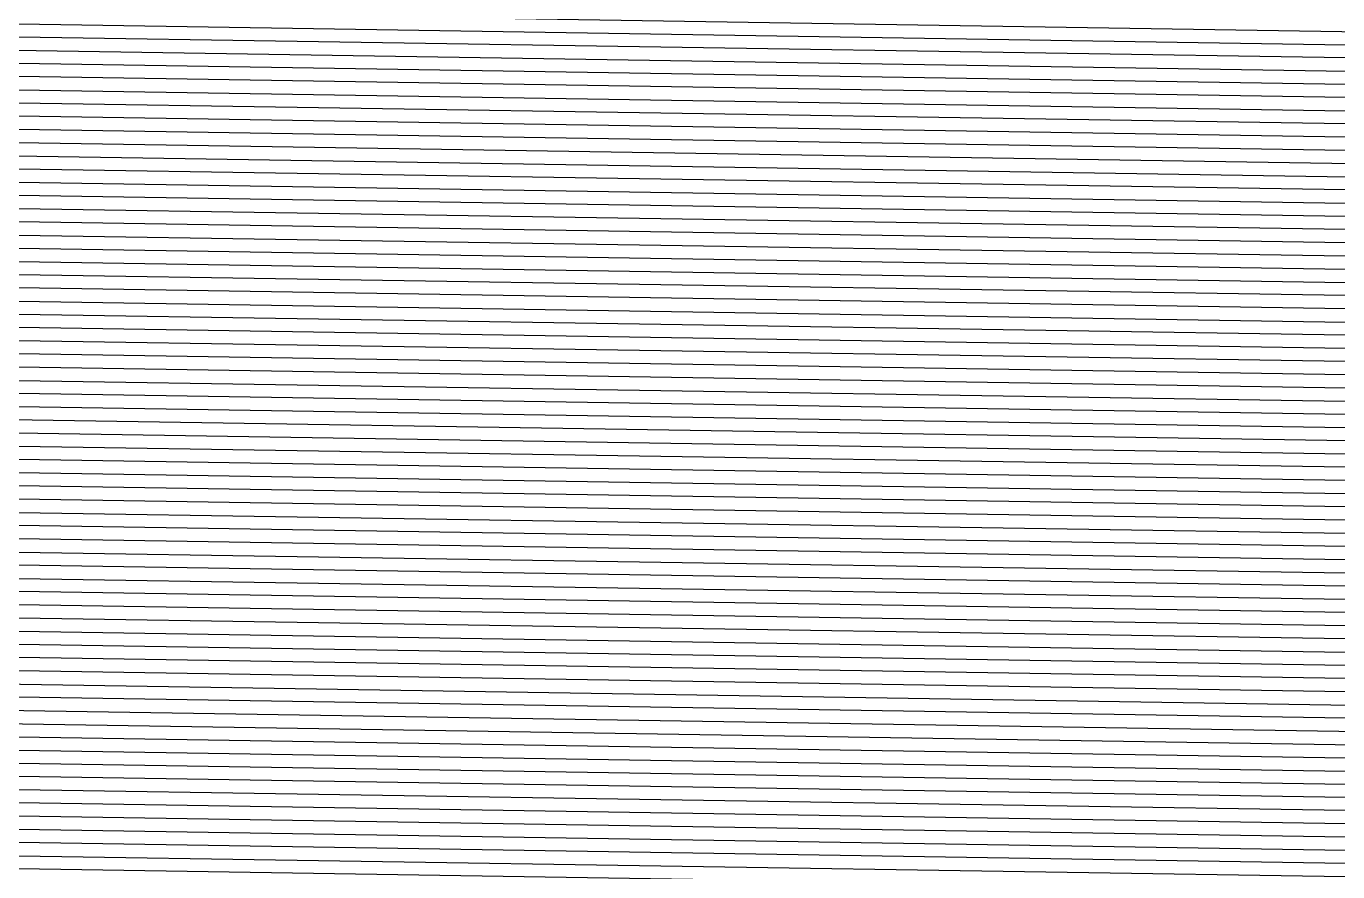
# Model space of a CAD drawing. Extents: x 7084 to 11035, y 13750 to 16729.
# Drawn here: x 9354.64 to 9397.82, y 14683.73 to 14711.57 of the extents above; entities that cross this region are included whole.
import ezdxf

# ---------------------------------------------------------------- set-up
doc = ezdxf.new("R2010")
doc.units = 0
doc.layers.add('Default', color=7, linetype='Continuous')

msp = doc.modelspace()

# ---------------------------------------------------------------- linework, layer by layer
at = {"layer": 'Default'}
for points in [[(9463.922, 14692.998), (9430.689, 14684.358), (9223.302, 14687.624), (9207.35, 14688.288), (9182.092, 14698.923), (9156.17, 14699.588), (9124.931, 14681.642), (8960.001, 14709.402), (8929.426, 14707.408), (8805.321, 14710.674), (8773.416, 14731.943), (8672.173, 14731.943), (8656.885, 14753.878), (8617.694, 14882.882), (8609.718, 14906.81), (8601.553, 14947.634), (8601.553, 14962.922), (8590.122, 15070.697), (8597.434, 15087.314), (8603.966, 15168.963), (8612.606, 15186.909), (8615.265, 15194.885), (8619.253, 15216.154), (8664.976, 15310.866)], [(9642.564, 14767.483), (9489.771, 14716.016), (9463.578, 14694.648), (9429.113, 14685.687), (9224.853, 14688.904), (9208.31, 14689.593), (9182.117, 14700.622), (9155.235, 14701.311), (9122.838, 14682.7), (8960.395, 14710.042), (8928.688, 14707.974), (8806.453, 14711.191), (8773.367, 14733.248), (8673.65, 14733.248), (8657.796, 14755.995), (8619.196, 14883.054), (8610.924, 14907.869), (8602.882, 14948.077), (8602.882, 14963.931), (8591.624, 15070.082), (8599.206, 15087.314), (8605.64, 15167.732), (8614.6, 15186.342)], [(8615.265, 15186.154), (8606.198, 15167.321), (8599.797, 15087.314), (8592.125, 15069.877), (8603.325, 14964.267), (8603.325, 14948.225), (8611.326, 14908.222), (8619.696, 14883.112), (8658.1, 14756.7), (8674.142, 14733.683), (8773.351, 14733.683), (8806.831, 14711.363), (8928.441, 14708.163), (8960.526, 14710.255), (9122.141, 14683.053), (9154.923, 14701.885), (9182.125, 14701.188), (9208.63, 14690.028), (9225.37, 14689.33), (9428.588, 14686.13), (9463.463, 14695.198), (9489.968, 14716.82), (9641.981, 14768.025)], [(9630.329, 14778.856), (9493.907, 14732.904), (9461.165, 14706.193), (9418.085, 14694.992), (9235.71, 14697.865), (9215.031, 14698.726), (9182.289, 14712.512), (9148.686, 14713.374), (9108.191, 14690.11), (8963.152, 14714.522), (8923.518, 14711.938), (8814.38, 14714.81), (8773.022, 14742.381), (8683.989, 14742.381), (8664.172, 14770.815), (8629.707, 14884.26), (8619.368, 14915.279), (8612.188, 14951.179), (8612.188, 14970.996), (8602.136, 15065.774), (8611.613, 15087.314)], [(9629.746, 14779.398), (9494.104, 14733.708), (9461.05, 14706.743), (9417.559, 14695.436), (9236.226, 14698.291), (9215.351, 14699.161), (9182.298, 14713.078), (9148.375, 14713.948), (9107.493, 14690.463), (8963.283, 14714.736), (8923.272, 14712.126), (8814.757, 14714.982), (8773.006, 14742.816), (8684.481, 14742.816), (8664.475, 14771.52), (8630.208, 14884.318), (8619.77, 14915.631), (8612.631, 14951.327), (8612.631, 14971.333), (8602.636, 15065.569), (8612.204, 15087.314)], [(9624.503, 14784.272), (9495.876, 14740.945), (9460.016, 14711.691), (9412.833, 14699.424), (9240.879, 14702.132), (9218.231, 14703.075), (9182.371, 14718.174), (9145.568, 14719.118), (9101.216, 14693.639), (8964.465, 14716.656), (8921.056, 14713.825), (8818.155, 14716.533), (8772.858, 14746.73), (8688.913, 14746.73), (8667.208, 14777.872), (8634.713, 14884.835), (8623.389, 14918.807), (8616.619, 14952.656), (8616.619, 14974.361), (8607.141, 15063.722), (8617.522, 15087.314)], [(9623.92, 14784.814), (9496.073, 14741.749), (9459.902, 14712.241), (9412.308, 14699.867), (9241.396, 14702.558), (9218.551, 14703.51), (9182.38, 14718.74), (9145.256, 14719.692), (9100.518, 14693.991), (8964.596, 14716.869), (8920.81, 14714.014), (8818.532, 14716.705), (8772.842, 14747.165), (8689.405, 14747.165), (8667.512, 14778.577), (8635.213, 14884.892), (8623.791, 14919.16), (8617.062, 14952.804), (8617.062, 14974.697), (8607.642, 15063.517), (8618.112, 15087.314)], [(9611.103, 14796.729), (9500.406, 14759.441), (9457.374, 14724.337), (9400.754, 14709.615), (9252.769, 14711.946), (9225.592, 14713.078), (9182.56, 14731.197), (9138.396, 14732.329), (9085.173, 14701.754), (8967.485, 14721.563), (8915.394, 14718.166), (8826.836, 14720.496), (8772.481, 14756.733), (8700.237, 14756.733), (8674.191, 14794.103), (8646.226, 14886.156), (8632.637, 14926.923), (8626.811, 14956.053), (8626.811, 14982.099), (8618.654, 15059.004), (8631.111, 15087.314)], [(9623.338, 14785.355), (9496.27, 14742.554), (9459.787, 14712.791), (9411.782, 14700.31), (9241.913, 14702.985), (9218.871, 14703.945), (9182.388, 14719.306), (9144.945, 14720.267), (9099.821, 14694.344), (8964.728, 14717.083), (8920.564, 14714.202), (8818.91, 14716.877), (8772.826, 14747.6), (8689.897, 14747.6), (8667.815, 14779.283), (8635.714, 14884.95), (8624.193, 14919.513), (8617.505, 14952.952), (8617.505, 14975.034), (8608.142, 15063.312)], [(9613.433, 14794.562), (9499.618, 14756.225), (9457.834, 14722.137), (9402.854, 14707.843), (9250.702, 14710.239), (9224.312, 14711.339), (9182.527, 14728.932), (9139.644, 14730.031), (9087.963, 14700.343), (8966.96, 14720.71), (8916.379, 14717.411), (8825.327, 14719.807), (8772.547, 14754.994), (8698.267, 14754.994), (8672.977, 14791.28), (8644.223, 14885.926), (8631.028, 14925.511), (8625.038, 14955.463), (8625.038, 14980.753), (8616.652, 15059.825)], [(9616.929, 14791.313), (9498.436, 14751.4), (9458.523, 14718.839), (9406.006, 14705.184), (9247.6, 14707.679), (9222.391, 14708.729), (9182.478, 14725.535), (9141.515, 14726.585), (9092.148, 14698.226), (8966.172, 14719.43), (8917.856, 14716.278), (8823.062, 14718.773), (8772.645, 14752.384), (8695.313, 14752.384), (8671.155, 14787.046), (8641.22, 14885.582), (8628.616, 14923.394), (8622.379, 14954.576), (8622.379, 14978.734)], [(9618.094, 14790.23), (9498.042, 14749.791), (9458.753, 14717.739), (9407.056, 14704.298), (9246.566, 14706.825), (9221.751, 14707.859), (9182.462, 14724.402), (9142.138, 14725.436), (9093.543, 14697.52), (8965.909, 14719.003), (8918.348, 14715.901), (8822.307, 14718.428), (8772.678, 14751.514), (8694.328, 14751.514), (8670.548, 14785.634), (8640.219, 14885.467), (8627.812, 14922.688), (8621.493, 14954.281), (8621.493, 14978.062)], [(9621.007, 14787.522), (9497.058, 14745.77), (9459.327, 14714.99), (9409.682, 14702.082), (9243.981, 14704.692), (9220.151, 14705.685), (9182.421, 14721.571), (9143.697, 14722.564), (9097.031, 14695.756), (8965.253, 14717.936), (8919.579, 14714.957), (8820.419, 14717.567), (8772.76, 14749.34), (8691.867, 14749.34), (8669.03, 14782.106), (8637.716, 14885.18), (8625.801, 14920.924), (8619.278, 14953.542), (8619.278, 14976.379)], [(9633.242, 14776.148), (9492.922, 14728.883), (9461.74, 14703.445), (9420.71, 14692.777), (9233.125, 14695.731), (9213.431, 14696.552), (9182.248, 14709.681), (9150.246, 14710.502), (9111.678, 14688.346), (8962.496, 14713.456), (8924.749, 14710.994), (8812.493, 14713.948), (8773.105, 14740.207), (8681.527, 14740.207), (8662.654, 14767.286), (8627.205, 14883.973), (8617.357, 14913.514), (8609.972, 14950.441), (8609.972, 14969.314)], [(8621.05, 14954.133), (8627.41, 14922.336), (8639.718, 14885.409), (8670.244, 14784.929), (8693.836, 14751.079), (8772.694, 14751.079), (8821.929, 14718.256), (8918.594, 14715.712), (8965.778, 14718.79), (9094.241, 14697.167), (9142.45, 14724.862), (9182.454, 14723.836), (9221.431, 14707.424), (9246.049, 14706.399), (9407.581, 14703.855), (9458.868, 14717.189), (9497.845, 14748.987), (9618.677, 14789.688)], [(9631.494, 14777.773), (9493.513, 14731.295), (9461.395, 14705.094), (9419.135, 14694.106), (9234.676, 14697.011), (9214.391, 14697.856), (9182.273, 14711.38), (9149.31, 14712.225), (9109.586, 14689.404), (8962.89, 14714.096), (8924.01, 14711.56), (8813.625, 14714.465), (8773.055, 14741.511), (8683.004, 14741.511), (8663.565, 14769.403), (8628.706, 14884.146)], [(9082.383, 14703.166), (9137.149, 14734.627), (9182.593, 14733.462), (9226.872, 14714.818), (9254.837, 14713.653), (9398.653, 14711.388), (9456.915, 14726.536), (9501.193, 14762.658), (9608.772, 14798.895)], [(8772.432, 14758.038), (8827.969, 14721.013), (8914.656, 14718.732), (8967.879, 14722.203), (9083.081, 14702.813), (9137.461, 14734.052), (9182.585, 14732.895), (9226.552, 14714.383), (9254.32, 14713.226), (9399.178, 14710.945), (9457.03, 14725.986), (9500.996, 14761.854), (9609.355, 14798.353)], [(9609.937, 14797.812), (9500.8, 14761.05), (9457.144, 14725.436), (9399.703, 14710.502), (9253.803, 14712.799), (9226.232, 14713.948), (9182.577, 14732.329), (9137.773, 14733.478), (9083.778, 14702.46), (8967.747, 14721.99), (8914.902, 14718.543), (8827.591, 14720.841), (8772.448, 14757.603)], [(9253.286, 14712.372), (9400.229, 14710.058), (9457.259, 14724.886), (9500.603, 14760.245), (9610.52, 14797.27)], [(9611.685, 14796.187), (9500.209, 14758.637), (9457.489, 14723.787), (9401.279, 14709.172), (9252.252, 14711.519), (9225.272, 14712.643), (9182.552, 14730.631), (9138.708, 14731.755), (9085.871, 14701.401), (8967.354, 14721.35), (8915.64, 14717.977), (8826.459, 14720.324), (8772.497, 14756.298)], [(8772.514, 14755.864), (8826.082, 14720.152), (8915.886, 14717.788), (8967.222, 14721.136), (9086.568, 14701.048), (9139.02, 14731.18), (9182.544, 14730.064), (9224.952, 14712.208), (9251.736, 14711.092), (9401.804, 14708.729), (9457.604, 14723.237), (9500.012, 14757.833), (9612.268, 14795.646)], [(9612.85, 14795.104), (9499.815, 14757.029), (9457.719, 14722.687), (9402.329, 14708.286), (9251.219, 14710.666), (9224.632, 14711.773), (9182.536, 14729.498), (9139.332, 14730.606), (9087.266, 14700.696), (8967.091, 14720.923), (8916.133, 14717.6), (8825.704, 14719.979), (8772.53, 14755.429)], [(9614.016, 14794.021), (9499.421, 14755.42), (9457.949, 14721.588), (9403.38, 14707.4), (9250.185, 14709.812), (9223.992, 14710.904), (9182.519, 14728.366), (9139.955, 14729.457), (9088.661, 14699.99), (8966.828, 14720.496), (8916.625, 14717.222), (8824.949, 14719.635), (8772.563, 14754.559)], [(9249.668, 14709.386), (9403.905, 14706.957), (9458.063, 14721.038), (9499.224, 14754.616), (9614.598, 14793.479)], [(9249.151, 14708.959), (9404.43, 14706.514), (9458.178, 14720.488), (9499.027, 14753.812), (9615.181, 14792.938)], [(9615.764, 14792.396), (9498.83, 14753.008), (9458.293, 14719.938), (9404.955, 14706.07), (9248.634, 14708.532), (9223.031, 14709.599), (9182.495, 14726.667), (9140.891, 14727.734), (9090.753, 14698.931), (8966.434, 14719.856), (8917.363, 14716.656), (8823.817, 14719.118), (8772.612, 14753.254)], [(8772.629, 14752.819), (8823.439, 14718.945), (8917.61, 14716.467), (8966.303, 14719.643), (9091.451, 14698.578), (9141.203, 14727.159), (9182.486, 14726.101), (9222.711, 14709.164), (9248.117, 14708.105), (9405.48, 14705.627), (9458.408, 14719.388), (9498.633, 14752.204), (9616.346, 14791.854)], [(9617.511, 14790.771), (9498.239, 14750.595), (9458.638, 14718.289), (9406.531, 14704.741), (9247.083, 14707.252), (9222.071, 14708.294), (9182.47, 14724.968), (9141.826, 14726.011), (9092.846, 14697.873), (8966.041, 14719.216), (8918.102, 14716.09), (8822.684, 14718.601), (8772.661, 14751.949)], [(8772.711, 14750.645), (8821.552, 14718.084), (8918.841, 14715.524), (8965.647, 14718.576), (9094.938, 14696.814), (9142.762, 14724.287), (9182.445, 14723.27), (9221.111, 14706.989), (9245.532, 14705.972), (9408.106, 14703.412), (9458.983, 14716.64), (9497.649, 14748.183), (9619.259, 14789.146)], [(8821.174, 14717.911), (8919.087, 14715.335), (8965.515, 14718.363), (9095.636, 14696.461), (9143.074, 14723.713), (9182.437, 14722.704), (9220.791, 14706.555), (9245.015, 14705.545), (9408.631, 14702.969), (9459.097, 14716.09), (9497.452, 14747.379), (9619.842, 14788.605)], [(9620.424, 14788.063), (9497.255, 14746.574), (9459.212, 14715.54), (9409.157, 14702.525), (9244.498, 14705.119), (9220.471, 14706.12), (9182.429, 14722.137), (9143.385, 14723.139), (9096.333, 14696.109), (8965.384, 14718.149), (8919.333, 14715.146), (8820.797, 14717.739), (8772.744, 14749.775)], [(8772.776, 14748.905), (8820.042, 14717.394), (8919.825, 14714.769), (8965.122, 14717.723), (9097.728, 14695.403), (9144.009, 14721.99), (9182.412, 14721.005), (9219.831, 14705.25), (9243.464, 14704.265), (9410.207, 14701.639), (9459.442, 14714.44), (9496.861, 14744.966), (9621.59, 14786.98)], [(9622.172, 14786.439), (9496.664, 14744.162), (9459.557, 14713.891), (9410.732, 14701.196), (9242.947, 14703.838), (9219.511, 14704.815), (9182.404, 14720.439), (9144.321, 14721.415), (9098.426, 14695.05), (8964.99, 14717.509), (8920.071, 14714.58), (8819.665, 14717.222), (8772.793, 14748.47)], [(9622.755, 14785.897), (9496.467, 14743.358), (9459.672, 14713.341), (9411.257, 14700.753), (9242.43, 14703.412), (9219.191, 14704.38), (9182.396, 14719.873), (9144.633, 14720.841), (9099.123, 14694.697), (8964.859, 14717.296), (8920.318, 14714.391), (8819.287, 14717.05), (8772.809, 14748.035)], [(8772.875, 14746.295), (8817.777, 14716.361), (8921.302, 14713.636), (8964.334, 14716.443), (9101.913, 14693.286), (9145.88, 14718.543), (9182.363, 14717.608), (9217.911, 14702.64), (9240.362, 14701.705), (9413.358, 14698.981), (9460.131, 14711.142), (9495.679, 14740.141), (9625.085, 14783.731)], [(9625.668, 14783.189), (9495.482, 14739.337), (9460.246, 14710.592), (9413.883, 14698.537), (9239.845, 14701.278), (9217.591, 14702.205), (9182.355, 14717.042), (9146.192, 14717.969), (9102.611, 14692.933), (8964.202, 14716.229), (8921.548, 14713.447), (8817.4, 14716.188)], [(9626.251, 14782.647), (9495.285, 14738.533), (9460.361, 14710.042), (9414.408, 14698.094), (9239.328, 14700.851), (9217.271, 14701.771), (9182.347, 14716.475), (9146.504, 14717.394), (9103.308, 14692.58), (8964.071, 14716.016), (8921.795, 14713.259), (8817.022, 14716.016), (8772.908, 14745.426)], [(9626.833, 14782.106), (9495.088, 14737.729), (9460.476, 14709.492), (9414.934, 14697.651), (9238.811, 14700.425), (9216.951, 14701.336)], [(9627.416, 14781.564), (9494.891, 14736.924), (9460.591, 14708.942), (9415.459, 14697.208), (9238.294, 14699.998), (9216.631, 14700.901), (9182.33, 14715.343)], [(9627.998, 14781.023), (9494.694, 14736.12), (9460.706, 14708.393), (9415.984, 14696.765), (9237.777, 14699.571), (9216.311, 14700.466), (9182.322, 14714.777), (9147.439, 14715.671), (9105.401, 14691.521), (8963.677, 14715.376), (8922.533, 14712.693), (8815.89, 14715.499), (8772.957, 14744.121)], [(9628.581, 14780.481), (9494.497, 14735.316), (9460.821, 14707.843), (9416.509, 14696.322), (9237.26, 14699.145), (9215.991, 14700.031), (9182.314, 14714.211), (9147.751, 14715.097), (9106.098, 14691.169), (8963.546, 14715.163), (8922.779, 14712.504), (8815.512, 14715.327), (8772.973, 14743.686)], [(9629.164, 14779.94), (9494.301, 14734.512), (9460.936, 14707.293), (9417.034, 14695.879), (9236.743, 14698.718), (9215.671, 14699.596), (9182.306, 14713.644), (9148.063, 14714.522), (9106.796, 14690.816), (8963.415, 14714.949), (8923.025, 14712.315), (8815.135, 14715.154), (8772.99, 14743.251)], [(8773.039, 14741.946), (8814.003, 14714.637), (8923.764, 14711.749), (8963.021, 14714.309), (9108.888, 14689.757), (9148.998, 14712.799), (9182.281, 14711.946), (9214.711, 14698.291), (9235.193, 14697.438), (9418.61, 14694.549), (9461.28, 14705.644), (9493.71, 14732.099), (9630.912, 14778.315)], [(9632.077, 14777.232), (9493.316, 14730.491), (9461.51, 14704.544), (9419.66, 14693.663), (9234.159, 14696.584), (9214.071, 14697.421), (9182.265, 14710.813), (9149.622, 14711.65), (9110.283, 14689.051), (8962.758, 14713.882), (8924.256, 14711.371), (8813.248, 14714.293), (8773.072, 14741.077)], [(8773.088, 14740.642), (8812.87, 14714.12), (8924.503, 14711.183), (8962.627, 14713.669), (9110.981, 14688.699), (9149.934, 14711.076), (9182.257, 14710.247), (9213.751, 14696.987), (9233.642, 14696.158), (9420.185, 14693.22), (9461.625, 14703.994), (9493.119, 14729.687), (9632.659, 14776.69)], [(8773.121, 14739.772), (8812.115, 14713.776), (8924.995, 14710.805), (8962.364, 14713.242), (9112.376, 14687.993), (9150.557, 14709.927), (9182.24, 14709.115), (9213.111, 14696.117), (9232.608, 14695.304), (9421.236, 14692.334), (9461.855, 14702.895), (9492.725, 14728.078), (9633.825, 14775.607)], [(9634.407, 14775.065), (9492.528, 14727.274), (9461.969, 14702.345), (9421.761, 14691.891), (9232.091, 14694.878), (9212.791, 14695.682), (9182.232, 14708.549), (9150.869, 14709.353), (9113.073, 14687.64), (8962.233, 14713.029), (8925.241, 14710.616), (8811.738, 14713.603), (8773.137, 14739.337)], [(9634.99, 14774.524), (9492.331, 14726.47), (9462.084, 14701.795), (9422.286, 14691.448), (9231.574, 14694.451), (9212.471, 14695.247), (9182.224, 14707.982), (9151.181, 14708.778), (9113.771, 14687.287), (8962.102, 14712.816), (8925.487, 14710.428), (8811.36, 14713.431), (8773.154, 14738.902)], [(9635.572, 14773.982), (9492.134, 14725.666), (9462.199, 14701.245), (9422.811, 14691.004), (9231.057, 14694.024), (9212.151, 14694.812), (9182.216, 14707.416), (9151.493, 14708.204), (9114.468, 14686.934), (8961.97, 14712.602), (8925.733, 14710.239), (8810.983, 14713.259), (8773.17, 14738.467)], [(8679.065, 14738.032), (8773.187, 14738.032), (8810.605, 14713.086), (8925.98, 14710.05), (8961.839, 14712.389), (9115.166, 14686.582), (9151.805, 14707.63), (9182.207, 14706.85), (9211.83, 14694.377), (9230.54, 14693.598), (9423.336, 14690.561), (9462.314, 14700.696), (9491.937, 14724.862), (9636.155, 14773.44)], [(9636.738, 14772.899), (9491.74, 14724.058), (9462.429, 14700.146), (9423.861, 14690.118), (9230.023, 14693.171), (9211.51, 14693.942), (9182.199, 14706.284), (9152.116, 14707.055), (9115.863, 14686.229), (8961.708, 14712.176), (8926.226, 14709.862), (8810.228, 14712.914), (8773.203, 14737.597)], [(9637.32, 14772.357), (9491.543, 14723.253), (9462.544, 14699.596), (9424.387, 14689.675), (9229.506, 14692.744), (9211.19, 14693.507), (9182.191, 14705.718), (9152.428, 14706.481), (9116.561, 14685.876), (8961.577, 14711.962), (8926.472, 14709.673), (8809.85, 14712.742), (8773.219, 14737.162)], [(9637.903, 14771.816), (9491.346, 14722.449), (9462.659, 14699.046), (9424.912, 14689.232), (9228.989, 14692.317), (9210.87, 14693.072), (9182.183, 14705.151), (9152.74, 14705.906), (9117.258, 14685.523), (8961.445, 14711.749), (8926.718, 14709.484), (8809.473, 14712.569), (8773.236, 14736.727)], [(9117.956, 14685.17), (9153.052, 14705.332), (9182.175, 14704.585), (9210.55, 14692.637), (9228.472, 14691.891), (9425.437, 14688.789), (9462.774, 14698.496), (9491.149, 14721.645), (9638.486, 14771.274)], [(9639.068, 14770.733), (9490.953, 14720.841), (9462.889, 14697.947), (9425.962, 14688.346), (9227.955, 14691.464), (9210.23, 14692.203), (9182.166, 14704.019), (9153.364, 14704.757), (9118.653, 14684.817), (8961.183, 14711.322), (8927.21, 14709.107), (8808.718, 14712.225), (8773.269, 14735.858)], [(9119.351, 14684.464), (9153.676, 14704.183), (9182.158, 14703.453), (9209.91, 14691.768), (9227.438, 14691.037), (9426.487, 14687.903), (9463.003, 14697.397), (9490.756, 14720.037), (9639.651, 14770.191)], [(9120.048, 14684.112), (9153.987, 14703.609), (9182.15, 14702.887), (9209.59, 14691.333), (9226.921, 14690.611), (9427.013, 14687.46), (9463.118, 14696.847), (9490.559, 14719.233), (9640.233, 14769.649)], [(8960.789, 14710.682), (9120.746, 14683.759), (9154.299, 14703.034), (9182.142, 14702.32), (9209.27, 14690.898), (9226.404, 14690.184), (9427.538, 14687.016), (9463.233, 14696.297), (9490.362, 14718.428), (9640.816, 14769.108)], [(8773.334, 14734.118), (8807.208, 14711.535), (8928.195, 14708.352), (8960.658, 14710.469), (9121.443, 14683.406), (9154.611, 14702.46), (9182.133, 14701.754), (9208.95, 14690.463), (9225.887, 14689.757), (9428.063, 14686.573), (9463.348, 14695.747), (9490.165, 14717.624), (9641.399, 14768.566)], [(9643.146, 14766.941), (9489.574, 14715.212), (9463.693, 14694.098), (9429.638, 14685.244), (9224.336, 14688.477), (9207.99, 14689.158), (9182.109, 14700.056), (9155.547, 14700.737), (9123.536, 14682.347), (8960.264, 14709.829), (8928.934, 14707.785), (8806.076, 14711.018), (8773.384, 14732.813)], [(9643.729, 14766.4), (9489.377, 14714.408), (9463.808, 14693.548), (9430.164, 14684.801), (9223.819, 14688.05), (9207.67, 14688.723), (9182.101, 14699.489), (9155.858, 14700.162), (9124.233, 14681.994), (8960.132, 14709.615), (8929.18, 14707.597), (8805.698, 14710.846), (8773.4, 14732.378)], [(8773.433, 14731.509), (8804.943, 14710.502), (8929.672, 14707.219), (8959.87, 14709.189), (9125.628, 14681.289), (9156.482, 14699.013), (9182.084, 14698.357), (9207.03, 14687.853), (9222.785, 14687.197), (9431.214, 14683.915), (9464.037, 14692.449), (9488.983, 14712.799), (9644.894, 14765.317)], [(9645.477, 14764.775), (9488.786, 14711.995), (9464.152, 14691.899), (9431.739, 14683.471), (9222.268, 14686.77), (9206.71, 14687.418), (9182.076, 14697.791), (9156.794, 14698.439), (9126.325, 14680.936), (8959.738, 14708.975), (8929.918, 14707.031), (8804.566, 14710.329), (8773.449, 14731.074)], [(8959.607, 14708.762), (9127.023, 14680.583), (9157.106, 14697.865), (9182.068, 14697.225), (9206.39, 14686.984), (9221.751, 14686.344), (9432.264, 14683.028), (9464.267, 14691.349), (9488.589, 14711.191), (9646.06, 14764.234)], [(9646.642, 14763.692), (9488.392, 14710.387), (9464.382, 14690.799), (9432.789, 14682.585), (9221.234, 14685.917), (9206.07, 14686.549), (9182.06, 14696.658), (9157.417, 14697.29), (9127.72, 14680.23), (8959.476, 14708.549), (8930.411, 14706.653), (8803.811, 14709.985), (8773.482, 14730.204)]]:
    msp.add_lwpolyline(points, dxfattribs=at)

doc.saveas('drawing.dxf')
